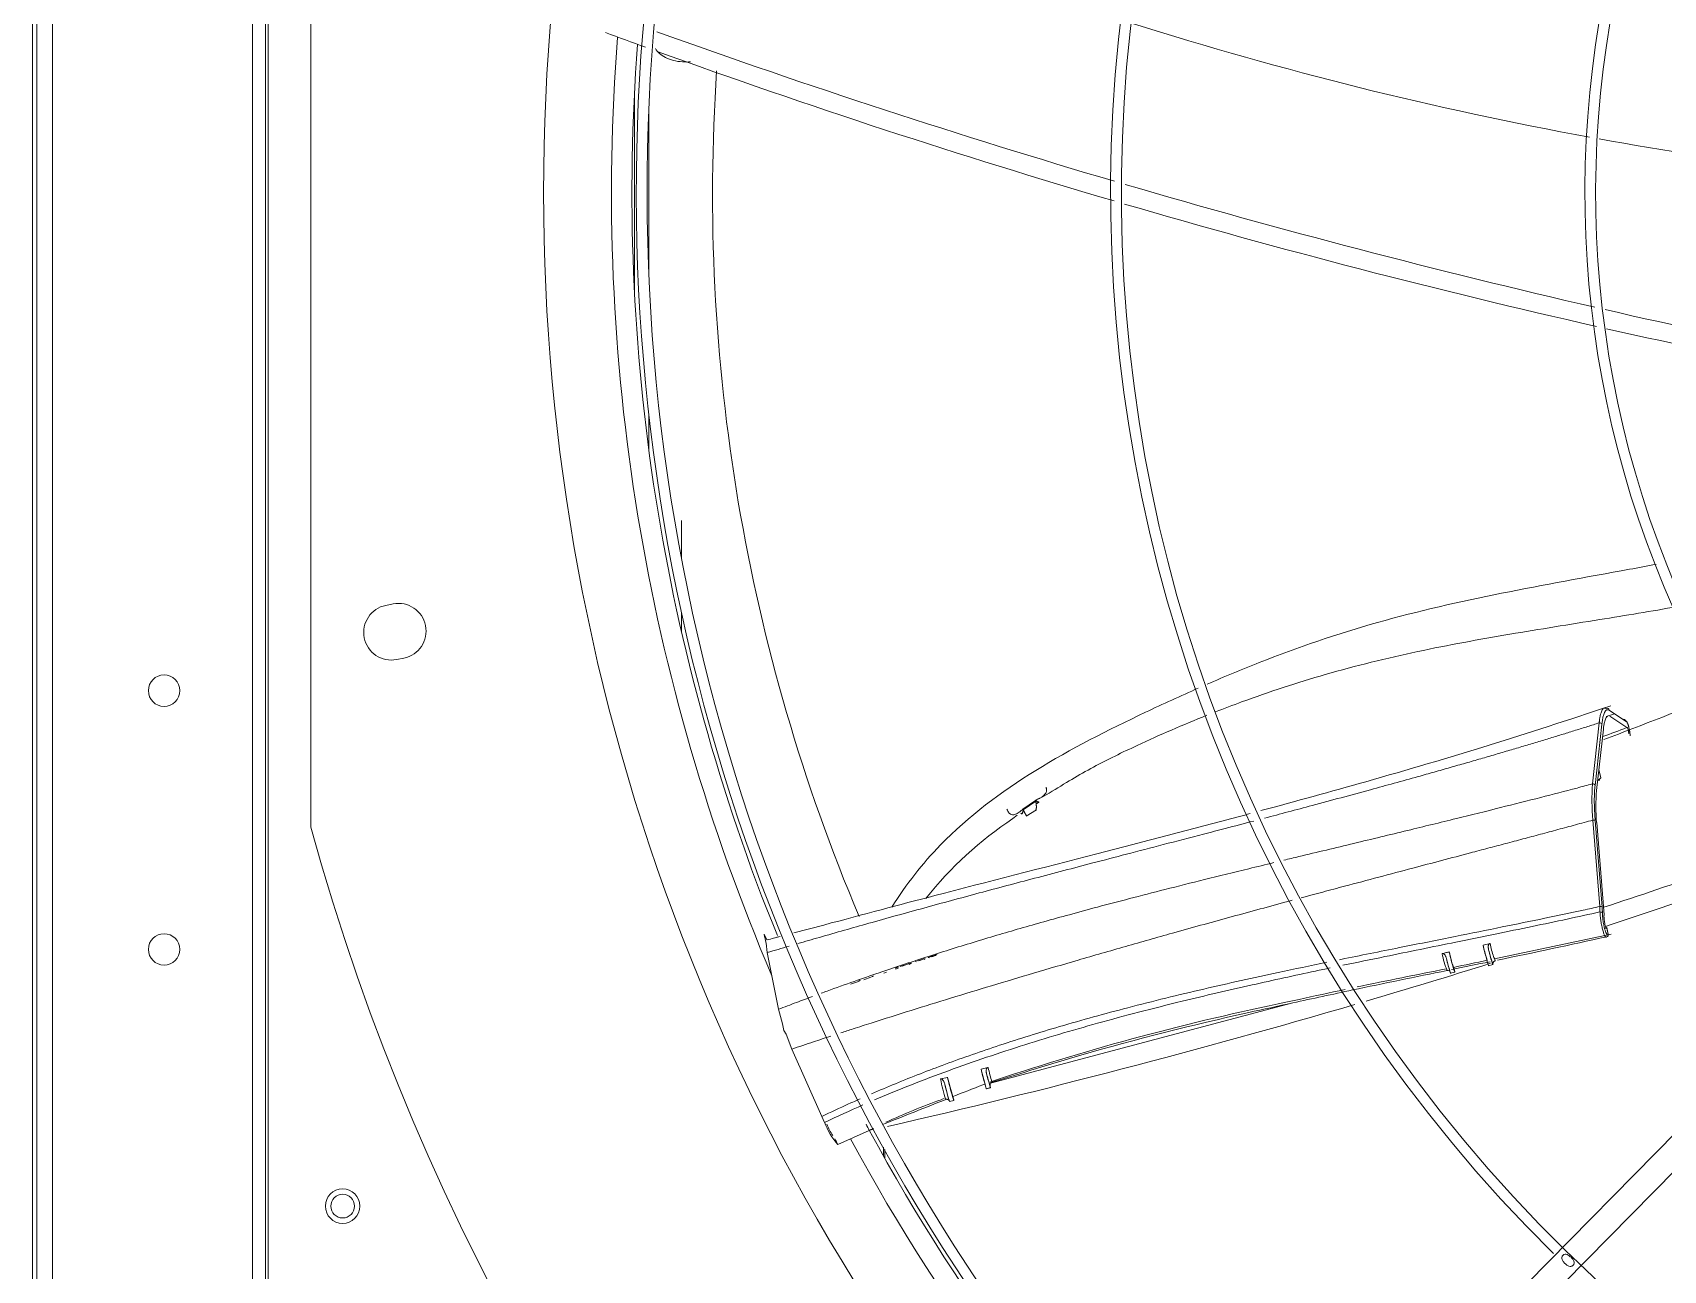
# Model space of a CAD drawing. Header units: millimetres. Extents: x 113490 to 142599, y -20467 to 115.
# Drawn here: x 127127.2 to 127505.5, y -10538.9 to -10251.9 of the extents above; entities that cross this region are included whole.
import ezdxf

# ---------------------------------------------------------------- set-up
doc = ezdxf.new("R2010")
doc.units = ezdxf.units.MM
doc.layers.add('DV3_0', color=7, linetype='Continuous')

msp = doc.modelspace()

# ---------------------------------------------------------------- linework, layer by layer
at = {"layer": 'DV3_0', "color": 7, "linetype": 'Continuous', "lineweight": 15}
for p, q in [((127127.24, -11906.49), (127127.24, -9742.49)), ((127128.24, -11906.49), (127128.24, -9742.49)), ((127178.24, -11847.85), (127178.24, -9857.26)), ((127181.24, -11847.85), (127181.24, -9857.26)), ((127191.74, -10141.82), (127191.74, -10436.16)), ((127709.2, -10303.23), (127375.6, -10641.53)), ((127376.45, -10649.21), (127714.11, -10306.79)), ((127277.75, -10373.84), (127277.75, -10365.07)), ((127210.85, -10384.38), (127209.19, -10384.72)), ((127277.75, -10390.9), (127277.75, -10386.32)), ((127211.68, -10397.27), (127213.35, -10396.94)), ((127494.13, -10409.84), (127492.17, -10410.47)), ((127492.85, -10408.98), (127496.64, -10411.54)), ((127496.97, -10413.07), (127493.04, -10410.39)), ((127496.45, -10411.22), (127496.45, -10411.22)), ((127491.54, -10413.4), (127489.96, -10427.62)), ((127490.98, -10424.66), (127490.49, -10422.83)), ((127359.82, -10429.95), (127356.93, -10431.95)), ((127361.59, -10429.06), (127362.98, -10428.25)), ((127354.6, -10434.13), (127355.57, -10433.37)), ((127356.93, -10431.95), (127357, -10432.09)), ((127357.63, -10433.58), (127360.05, -10432.1)), ((127489.98, -10435.04), (127491.7, -10456.45)), ((127296.88, -10460.96), (127297.52, -10462.29)), ((127310.72, -10458.82), (127303.81, -10460.64)), ((127466.29, -10466.66), (127493.31, -10460.98)), ((127492.67, -10460.96), (127492.3, -10459.37)), ((127297.33, -10463.02), (127297.62, -10465.21)), ((127297.62, -10462.27), (127297.52, -10462.29)), ((127300.59, -10461.49), (127299.4, -10461.81)), ((127454.82, -10465.28), (127455.79, -10465.04)), ((127455.8, -10465.09), (127454.82, -10465.28)), ((127455.8, -10465.09), (127455.79, -10465.04)), ((127463.66, -10463.53), (127465.28, -10463.08)), ((127297.62, -10465.21), (127298.71, -10470.62)), ((127327.91, -10468.6), (127327.29, -10468.8)), ((127327.36, -10469.06), (127327.98, -10468.86)), ((127327.98, -10468.86), (127327.85, -10468.4)), ((127330.13, -10467.88), (127328.47, -10468.42)), ((127330.14, -10467.93), (127328.89, -10468.34)), ((127330.47, -10467.73), (127330.13, -10467.88)), ((127330.41, -10467.81), (127330.14, -10467.93)), ((127330.6, -10467.67), (127330.41, -10467.81)), ((127330.54, -10467.99), (127330.8, -10467.84)), ((127330.8, -10467.84), (127331.04, -10467.61)), ((127331.94, -10467.32), (127332.26, -10467.37)), ((127332.98, -10466.97), (127332.49, -10467.09)), ((127332.94, -10467.08), (127332.58, -10467.16)), ((127333.21, -10466.99), (127332.94, -10467.08)), ((127333.26, -10466.88), (127332.98, -10466.97)), ((127333.55, -10466.85), (127333.21, -10466.99)), ((127333.67, -10466.71), (127333.26, -10466.88)), ((127333.74, -10466.71), (127333.55, -10466.85)), ((127333.85, -10466.57), (127333.74, -10466.71)), ((127334, -10466.82), (127334.24, -10466.59)), ((127334.9, -10466.24), (127335, -10466.35)), ((127335, -10466.35), (127335.32, -10466.4)), ((127335.41, -10466.19), (127335.24, -10466.13)), ((127335.55, -10466.12), (127335.28, -10466.14)), ((127336.05, -10466), (127335.55, -10466.12)), ((127336, -10466.11), (127335.64, -10466.19)), ((127336.28, -10466.03), (127336, -10466.11)), ((127336.32, -10465.91), (127336.05, -10466)), ((127336.61, -10465.88), (127336.28, -10466.03)), ((127336.73, -10465.75), (127336.32, -10465.91)), ((127336.8, -10465.75), (127336.61, -10465.88)), ((127336.99, -10465.59), (127336.73, -10465.75)), ((127454.13, -10465.47), (127454.82, -10465.28)), ((127464.93, -10468.26), (127465.9, -10468.01)), ((127298.71, -10470.62), (127300.23, -10478.36)), ((127316.89, -10472.55), (127318.55, -10471.99)), ((127318.55, -10471.99), (127318.89, -10471.83)), ((127318.89, -10471.83), (127319.14, -10471.63)), ((127320.01, -10471.5), (127321.67, -10470.94)), ((127321.67, -10470.94), (127322.01, -10470.79)), ((127322.01, -10470.79), (127322.25, -10470.59)), ((127324.65, -10469.95), (127325.27, -10469.74)), ((127456.09, -10470.02), (127457.06, -10469.78)), ((127418.26, -10476.66), (127420.99, -10476.07)), ((127300.23, -10478.36), (127301.13, -10481.7)), ((127419.48, -10476.85), (127349.36, -10495.45)), ((127301.13, -10481.7), (127301.46, -10483.25)), ((127301.46, -10483.25), (127301.97, -10484.15)), ((127301.97, -10484.15), (127303.34, -10487.58)), ((127303.34, -10487.58), (127310.31, -10503.2)), ((127337.79, -10494.51), (127339.44, -10494.14)), ((127347.21, -10492.27), (127348.74, -10491.88)), ((127347.21, -10492.27), (127348.86, -10491.89)), ((127349.42, -10495.2), (127350.82, -10494.7)), ((127337.99, -10499.31), (127338.65, -10499.08)), ((127340.87, -10499.39), (127340.66, -10498.6)), ((127347.63, -10495.88), (127348.09, -10495.73)), ((127348.16, -10495.74), (127347.63, -10495.88)), ((127348.44, -10496.8), (127349.41, -10496.56)), ((127348.45, -10496.77), (127349.41, -10496.53)), ((127349.41, -10496.53), (127349.32, -10496.17)), ((127339.91, -10499.73), (127339.89, -10499.64)), ((127339.91, -10499.76), (127340.88, -10499.52)), ((127310.31, -10503.2), (127310.91, -10504.57)), ((127314.01, -10509.72), (127321.28, -10506.43)), ((127322.24, -10506.1), (127322.18, -10506.02)), ((127324.56, -10512.38), (127324.56, -10510.33)), ((127324.86, -10510.87), (127324.86, -10512.92))]:
    msp.add_line(p, q, dxfattribs=at)
at = {"layer": 'DV3_0', "color": 7, "linetype": 'Continuous', "lineweight": 20}
for p, q in [((127131.84, -11903.49), (127131.84, -9745.49)), ((127181.84, -11862.07), (127181.84, -9845.59)), ((127266.84, -10312.52), (127266.84, -10265.47)), ((127270.16, -10308.64), (127270.16, -10269.34)), ((127270.16, -10348.76), (127270.16, -10340.56)), ((127489.02, -10426.11), (127490.58, -10411.96)), ((127489.62, -10426.45), (127491.19, -10412.28)), ((127359.9, -10430.09), (127357, -10432.09)), ((127490.71, -10454.54), (127489.11, -10434.5)), ((127491.24, -10454.65), (127489.64, -10434.61)), ((127490.75, -10455.8), (127490.71, -10454.54)), ((127492.67, -10461), (127492.34, -10459.58))]:
    msp.add_line(p, q, dxfattribs=at)
at = {"layer": 'DV3_0', "color": 7, "linetype": 'Continuous', "lineweight": 15}
for centre, radius in [((127157.74, -10404.49), 3.65), ((127157.74, -10464.49), 3.65), ((127199.13, -10523.99), 4), ((127199.15, -10523.99), 2.75)]:
    msp.add_circle(centre, radius, dxfattribs=at)
for centre, radius, start, end in [((127723.24, -10288.99), 477.5, 136.9802, 223.0198), ((127723.24, -10288.99), 456, 136.2282, 225.3442), ((127723.24, -10288.99), 453.5, 135.9912, 225.5589), ((127723.24, -10288.99), 343.5, 135.6595, 225.6229), ((127723.24, -10288.99), 346, 136.506, 225.3203), ((127723.24, -10288.99), 236, 136.9648, 225.2631), ((127723.24, -10288.99), 233.5, 136.5342, 225.7814), ((127897, -8524.72), 1840.9, 249.75902, 250.0659), ((127921.03, -8443.29), 1921.39, 250.25788, 253.58726), ((127645.5, -9418.2), 872.25, 252.43948, 259.62023), ((127723.24, -10288.99), 457, 175.6931, 202.1465), ((127897, -8524.72), 1840.9, 250.1557, 253.62673), ((127645.5, -9418.2), 872.25, 259.76861, 265.86893), ((127921.03, -8443.29), 1921.39, 253.66402, 257.02308), ((127897, -8524.72), 1840.9, 253.70468, 257.22546), ((127921.03, -8443.29), 1921.39, 257.09501, 260.12283), ((127897, -8524.72), 1840.9, 257.29812, 260.49472), ((127210.43, -10390.99), 6.4, 101.25, 281.25), ((127212.1, -10390.66), 6.4, 281.25, 101.25), ((127187.11, -9598.83), 871.89, 290.44342, 292.33228), ((127151.74, -9495.14), 980.7, 290.2634, 290.61082), ((127349.32, -10436.47), 12.36, 31.0863, 31.8376), ((127529.03, -10431.21), 39.24, 174.7559, 185.6061), ((127402.21, -10506.14), 86.33, 123.4772, 141.7283), ((127723.24, -10288.99), 551.5, 195.4775, 254.5225), ((126892.22, -8630.77), 1919.9, 288.19223, 289.74418), ((126912.8, -8701.02), 1851.09, 288.2337, 289.91843), ((127492.18, -10461.07), 0.5, 330.9289, 12.9262), ((127478.25, -10460.88), 22.84, 190.619, 201.0388), ((127487.4, -10458.93), 24.19, 190.9795, 199.6375), ((127481.1, -10460.62), 16.01, 188.8273, 200.2081), ((127076.02, -8580.69), 1926.37, 281.7096, 282.47942), ((126912.8, -8701.02), 1851.09, 286.43453, 287.3688), ((127479.62, -10460.1), 26.05, 191.8874, 200.9495), ((127076.02, -8580.69), 1926.37, 281.38636, 281.65762), ((127308.24, -9734.57), 748.94, 281.43776, 282.05045), ((127466.61, -10467.8), 0.682, 100.6555, 179.6082), ((127758.75, -12015.93), 1576.47, 101.10452, 101.8727), ((127455.34, -10470.1), 0.775, 14.577, 74.918), ((126997, -8477.27), 2043.73, 281.93018, 282.32762), ((127758.75, -12015.93), 1576.47, 101.97651, 102.37149), ((126912.8, -8701.02), 1851.09, 282.88324, 286.35055), ((127535.64, -11050.51), 585.73, 101.56002, 108.39319), ((127200.84, -9504.34), 996.79, 282.07121, 282.67051), ((125515.22, -4404.5), 6361.01, 286.762242, 286.955844), ((127394.45, -10482.68), 57.87, 191.8004, 196.6527), ((127400.19, -10479.91), 62.39, 193.1783, 197.4298), ((127408.98, -10477.14), 63.6, 193.7672, 196.9844), ((127348.82, -10491.68), 0.217, 249.4082, 281.2988), ((127350.01, -10496.18), 0.98, 106.1831, 132.1162), ((127388.06, -10483.98), 50.66, 193.4884, 198.1214), ((127684.63, -11367.16), 934.19, 111.14595, 111.60499), ((127350.43, -10495.87), 1.15, 158.6355, 195.001), ((126214.24, -7694.95), 3021.46, 291.55519, 291.85481), ((127390.17, -10645.99), 155.68, 109.5835, 114.7067), ((127326.43, -10498.72), 16.59, 200.6412, 221.5271), ((127321.11, -10501.73), 10.18, 198.7545, 215.5358), ((127723.24, -10288.99), 457, 208.4298, 225.4011), ((127723.24, -10288.99), 464.96, 208.158, 208.3412), ((127723.24, -10288.99), 343.5, 225.9212, 315.6512), ((127723.24, -10288.99), 343.5, 225.6229, 225.9212)]:
    msp.add_arc(centre, radius, start, end, dxfattribs=at)
at = {"layer": 'DV3_0', "color": 7, "linetype": 'Continuous', "lineweight": 20}
for centre, radius, start, end in [((127723.24, -10288.99), 461.75, 175.5375, 203.1631), ((127714.56, -10289.32), 429.63, 176.1966, 202.9452), ((127534.26, -10429.81), 45.39, 175.3182, 185.9265), ((127471.38, -10456.28), 19.93, 0.7189, 4.7029), ((127502.95, -10455.44), 39.1, 193.4878, 198.6422), ((127488.8, -10458.61), 34.61, 193.3187, 199.0477), ((127481.1, -10460.62), 16.01, 200.2081, 203.8309), ((128365.95, -14954.12), 4576.28, 101.47805, 101.75882), ((127559.85, -11152.32), 689.87, 102.60617, 105.9473), ((127389.93, -10482.88), 42.73, 194.0223, 198.1249), ((127404.62, -10479.05), 57.22, 192.9705, 196.4331), ((127721.82, -10290.4), 455.08, 208.1401, 208.34), ((127723.24, -10288.99), 461.75, 208.3699, 225.4011)]:
    msp.add_arc(centre, radius, start, end, dxfattribs=at)
for centre, major_axis, ratio, start_param, end_param in [((127490.71, -10412.35), (-0.498, 0.049), 0.805706, 3.450205, 5.061922), ((127494.94, -10425.51), (2.47, -16.6), 0.179754, 3.019318, 3.763452), ((127492.37, -10409.06), (-0.218, -0.45), 0.976139, 2.165143, 3.931409), ((127496.02, -10406.26), (0.83, -5.36), 0.179908, -0.200081, -0.039458), ((127489.13, -10426.52), (-0.496, 0.063), 0.833159, 3.472934, 5.046604), ((127490.76, -10454.72), (-0.498, -0.04), 0.37387, 3.336805, 4.768335), ((127490.82, -10456.11), (-0.5, -0.005), 0.617283, 3.372309, 4.844377), ((127492.18, -10461.07), (-0.437, 0.243), 0.958352, 3.141576, 3.823082), ((127492.18, -10461.07), (-0.487, -0.112), 0.366919, 2.946969, 3.140847), ((127455.44, -10470.03), (0.698, 0.05), 0.984426, 1.359553, 1.70257)]:
    msp.add_ellipse(centre, major_axis=major_axis, ratio=ratio, start_param=start_param, end_param=end_param, dxfattribs=at)
at = {"layer": 'DV3_0', "color": 7, "linetype": 'Continuous', "lineweight": 15}
for centre, major_axis, ratio, start_param, end_param in [((127496.16, -10411.62), (-0.319, -0.385), 0.964026, 2.39814, 4.055708), ((126211.16, -10939.67), (1052.8, 567.59), 0.529579, -0.151955, -0.148725), ((127492.18, -10461.07), (-0.437, 0.243), 0.958352, 2.27676, 3.141576), ((127456.32, -10466.87), (-0.74, 2.91), 0.031385, 0.880663, 3.86689), ((127464.19, -10465.35), (-0.74, 2.91), 0.031385, 0.886622, 3.141596), ((127465.16, -10465.11), (-0.74, 2.91), 0.031385, 1.37262, 3.36681), ((127455.36, -10467.12), (-0.74, 2.91), 0.031385, 1.377637, 3.141593), ((127340.07, -10496.32), (-0.81, 3.2), 0.031385, 0.813261, 3.41258), ((127347.7, -10493.89), (-0.74, 2.91), 0.031385, 0.97146, 3.141593), ((127348.67, -10493.65), (-0.74, 2.91), 0.031385, 1.418641, 3.277547), ((127339.1, -10496.56), (-0.81, 3.2), 0.031385, 1.319686, 3.141593)]:
    msp.add_ellipse(centre, major_axis=major_axis, ratio=ratio, start_param=start_param, end_param=end_param, dxfattribs=at)
for points, knots in [([(127279.85, -10258.71), (127279.21, -10258.76), (127278.57, -10258.76), (127276.5, -10258.61), (127275.14, -10258.26), (127272.94, -10257.17), (127272.1, -10256.42), (127271.71, -10255.59)], [0.3920382, 0.3920382, 0.3920382, 0.3920382, 0.5, 0.5, 0.75, 0.75, 1, 1, 1, 1]), ([(127503.81, -10375.21), (127501.72, -10375.6), (127499.64, -10375.98), (127487.59, -10378.17), (127477.71, -10379.94), (127458.18, -10383.88), (127448.56, -10386.04), (127429.8, -10391.32), (127420.68, -10394.47), (127407.67, -10399.59), (127403.63, -10401.26), (127399.63, -10403)], [0.0988758, 0.0988758, 0.0988758, 0.0988758, 0.125, 0.125, 0.25, 0.25, 0.375, 0.375, 0.5, 0.5, 0.5569003, 0.5569003, 0.5569003, 0.5569003]), ([(127401.56, -10409.41), (127403.58, -10408.62), (127411.98, -10405.44), (127427.51, -10400.34), (127448.31, -10395.23), (127469.65, -10391.37), (127489.6, -10388.2), (127502.74, -10386.07), (127508.58, -10385.01)], [0.2428611, 0.2428611, 0.2428611, 0.2428611, 0.2795611, 0.3948142, 0.5195556, 0.6421753, 0.7617357, 0.8637565, 0.8637565, 0.8637565, 0.8637565]), ([(127397.59, -10403.9), (127393.48, -10405.71), (127389.4, -10407.58), (127376.63, -10413.63), (127367.98, -10417.98), (127351.82, -10427.96), (127344.3, -10433.6), (127333.6, -10444.6), (127329.8, -10449.37), (127326.54, -10454.66)], [0.5665409, 0.5665409, 0.5665409, 0.5665409, 0.625, 0.625, 0.75, 0.75, 0.875, 0.875, 0.9567536, 0.9567536, 0.9567536, 0.9567536]), ([(127493.28, -10408.01), (127482.96, -10411.42), (127465.49, -10417.17), (127437.86, -10425.26), (127420.2, -10430.13), (127412.12, -10432.31)], [0, 0, 0, 0, 0.1564497, 0.3139341, 0.4468591, 0.4468591, 0.4468591, 0.4468591]), ([(127362.98, -10428.25), (127366.72, -10425.96), (127372.86, -10422.23), (127382.65, -10417.5), (127391.4, -10413.55), (127396.81, -10411.3), (127399.56, -10410.2)], [0, 0, 0, 0, 0.0674341, 0.1313492, 0.1805317, 0.2307038, 0.2307038, 0.2307038, 0.2307038]), ([(127492.58, -10410.36), (127492.56, -10410.37), (127492.47, -10410.41), (127492.3, -10410.55), (127492.1, -10410.86), (127491.92, -10411.31), (127491.79, -10411.75), (127491.71, -10412.16), (127491.65, -10412.47), (127491.59, -10412.89), (127491.56, -10413.22), (127491.54, -10413.4)], [0.2206589, 0.2206589, 0.2206589, 0.2206589, 0.2457421, 0.3663177, 0.4945423, 0.6134411, 0.7461812, 0.7911285, 0.8485935, 0.918337, 1, 1, 1, 1]), ([(127491.7, -10408.55), (127491.72, -10408.54), (127491.8, -10408.51), (127491.92, -10408.5), (127492.06, -10408.52), (127492.16, -10408.57), (127492.21, -10408.59)], [0.7789943, 0.7789943, 0.7789943, 0.7789943, 0.8174029, 0.8795263, 0.9404048, 1, 1, 1, 1]), ([(127496.81, -10411.62), (127496.83, -10411.63), (127496.88, -10411.64), (127496.95, -10411.7), (127497.02, -10411.8), (127497.08, -10411.92), (127497.15, -10412.06), (127497.21, -10412.2), (127497.26, -10412.35), (127497.3, -10412.5), (127497.35, -10412.64), (127497.39, -10412.78), (127497.43, -10412.94), (127497.47, -10413.13), (127497.52, -10413.34), (127497.57, -10413.59), (127497.61, -10413.85), (127497.66, -10414.12), (127497.7, -10414.38), (127497.73, -10414.66), (127497.75, -10414.84), (127497.76, -10414.94)], [0, 0, 0, 0, 0.070656, 0.138985, 0.205034, 0.267514, 0.324952, 0.376491, 0.422024, 0.462559, 0.49991, 0.536192, 0.5739, 0.615856, 0.664062, 0.718193, 0.775155, 0.831278, 0.884322, 0.938551, 1, 1, 1, 1]), ([(127497.45, -10414.52), (127497.44, -10414.47), (127497.43, -10414.37), (127497.41, -10414.23), (127497.39, -10414.08), (127497.37, -10413.95), (127497.34, -10413.77), (127497.29, -10413.57), (127497.23, -10413.35), (127497.18, -10413.22), (127497.13, -10413.13), (127497.1, -10413.08), (127497.06, -10413.05), (127497.03, -10413.03), (127497, -10413.04), (127496.98, -10413.06), (127496.97, -10413.07)], [0, 0, 0, 0, 0.061484, 0.120759, 0.17791, 0.233099, 0.286578, 0.387652, 0.494958, 0.599985, 0.656741, 0.717347, 0.789284, 0.851454, 0.928238, 1, 1, 1, 1]), ([(127362.28, -10426.89), (127362.3, -10426.94), (127362.32, -10427.03), (127362.35, -10427.16), (127362.38, -10427.29), (127362.39, -10427.41), (127362.39, -10427.53), (127362.39, -10427.64), (127362.38, -10427.8), (127362.33, -10428.01), (127362.19, -10428.3), (127361.94, -10428.63), (127361.53, -10428.99), (127361.11, -10429.26), (127360.74, -10429.46), (127360.48, -10429.59), (127360.27, -10429.69), (127360.11, -10429.77), (127360.03, -10429.81), (127359.96, -10429.85), (127359.88, -10429.9), (127359.84, -10429.93), (127359.82, -10429.95)], [0, 0, 0, 0, 0.032328, 0.063073, 0.092245, 0.119888, 0.146068, 0.170876, 0.194414, 0.256978, 0.319523, 0.419318, 0.545451, 0.702088, 0.765789, 0.831971, 0.904287, 0.924636, 0.944337, 0.963782, 0.98257, 1, 1, 1, 1]), ([(127490.96, -10424.58), (127490.98, -10424.67), (127490.9, -10424.83), (127490.62, -10425.03), (127490.43, -10425.1), (127490.32, -10425.14)], [0.5009267, 0.5009267, 0.5009267, 0.5009267, 0.7479007, 0.8535179, 1, 1, 1, 1]), ([(127490.34, -10425.1), (127490.37, -10425.09), (127490.44, -10425.07), (127490.53, -10425.07), (127490.58, -10425.09), (127490.61, -10425.11), (127490.62, -10425.13), (127490.63, -10425.16), (127490.61, -10425.19), (127490.58, -10425.24), (127490.5, -10425.29), (127490.43, -10425.32), (127490.4, -10425.33)], [0, 0, 0, 0, 0.124634, 0.249634, 0.374563, 0.424786, 0.500012, 0.562745, 0.625486, 0.750415, 0.875412, 1, 1, 1, 1]), ([(127359.9, -10430.09), (127359.91, -10430.16), (127359.93, -10430.31), (127359.96, -10430.52), (127359.98, -10430.73), (127360, -10430.92), (127360.02, -10431.11), (127360.03, -10431.29), (127360.03, -10431.46), (127360.03, -10431.61), (127360.02, -10431.75), (127360, -10431.88), (127359.98, -10431.99), (127359.95, -10432.08), (127359.91, -10432.16), (127359.86, -10432.22), (127359.82, -10432.24), (127359.8, -10432.25)], [0, 0, 0, 0, 0.0319985, 0.0644103, 0.0972083, 0.1303695, 0.1638756, 0.1977141, 0.2318782, 0.2663682, 0.3011914, 0.3363627, 0.3719057, 0.4078521, 0.444243, 0.4811279, 0.5185658, 0.5185658, 0.5185658, 0.5185658]), ([(127360.51, -10430.17), (127360.55, -10430.21), (127360.61, -10430.29), (127360.65, -10430.41), (127360.6, -10430.44), (127360.46, -10430.37), (127360.32, -10430.27), (127360.17, -10430.15), (127360.05, -10430.07), (127359.98, -10430.05), (127359.93, -10430.06), (127359.91, -10430.08), (127359.9, -10430.09)], [0, 0, 0, 0, 0.126378, 0.21914, 0.466092, 0.602057, 0.745168, 0.891066, 0.957479, 0.981985, 0.99081, 1, 1, 1, 1]), ([(127360.51, -10430.17), (127360.51, -10430.2), (127360.5, -10430.26), (127360.48, -10430.34), (127360.46, -10430.4), (127360.43, -10430.46), (127360.4, -10430.51), (127360.37, -10430.55), (127360.33, -10430.58), (127360.29, -10430.6), (127360.25, -10430.61), (127360.2, -10430.62), (127360.15, -10430.61), (127360.1, -10430.6), (127360.04, -10430.57), (127359.99, -10430.55), (127359.96, -10430.53)], [0, 0, 0, 0, 0.0396478, 0.0788683, 0.1176969, 0.1561688, 0.1943187, 0.232181, 0.2697894, 0.3071769, 0.3443762, 0.3814187, 0.4183352, 0.4551558, 0.4919094, 0.5415641, 0.5415641, 0.5415641, 0.5415641]), ([(127409.61, -10432.98), (127408.79, -10433.21), (127396.99, -10436.37), (127372.71, -10442.7), (127339.78, -10451.09), (127320.15, -10456.31), (127310.72, -10458.82)], [0.4606216, 0.4606216, 0.4606216, 0.4606216, 0.474258, 0.6546603, 0.8594124, 1, 1, 1, 1]), ([(127356.93, -10431.95), (127356.87, -10431.99), (127356.72, -10432.1), (127356.42, -10432.34), (127356.05, -10432.65), (127355.51, -10433.01), (127354.9, -10433.31), (127354.19, -10433.26), (127353.57, -10432.79), (127353.35, -10432.3), (127353.22, -10432)], [0, 0, 0, 0, 0.04318, 0.110156, 0.237581, 0.354066, 0.528948, 0.673893, 0.807982, 1, 1, 1, 1]), ([(127357, -10432.09), (127356.99, -10432.1), (127356.96, -10432.14), (127356.95, -10432.19), (127356.93, -10432.27), (127356.92, -10432.36), (127356.9, -10432.49), (127356.88, -10432.67), (127356.82, -10432.85), (127356.73, -10433.02), (127356.57, -10433.1), (127356.48, -10432.94), (127356.44, -10432.87)], [0, 0, 0, 0, 0.012152, 0.036167, 0.072819, 0.121928, 0.182541, 0.276734, 0.444448, 0.565014, 0.79299, 1, 1, 1, 1]), ([(127356.44, -10432.87), (127356.44, -10432.87), (127356.45, -10432.89), (127356.47, -10432.92), (127356.49, -10432.94), (127356.51, -10432.97), (127356.52, -10432.99), (127356.53, -10432.99)], [0, 0, 0, 0, 0.0162808, 0.0362064, 0.0597339, 0.0868175, 0.1174109, 0.1174109, 0.1174109, 0.1174109]), ([(127357, -10432.09), (127357.02, -10432.15), (127357.08, -10432.27), (127357.16, -10432.43), (127357.23, -10432.58), (127357.3, -10432.72), (127357.36, -10432.84), (127357.42, -10432.96), (127357.48, -10433.07), (127357.53, -10433.16), (127357.57, -10433.24), (127357.61, -10433.31), (127357.65, -10433.37), (127357.68, -10433.42), (127357.71, -10433.45), (127357.73, -10433.48), (127357.75, -10433.49), (127357.76, -10433.49), (127357.77, -10433.49), (127357.77, -10433.49)], [0, 0, 0, 0, 0.0318903, 0.0633931, 0.0945091, 0.1252398, 0.1555879, 0.1855574, 0.2151535, 0.2443828, 0.2732533, 0.3017752, 0.3299622, 0.3578293, 0.3853906, 0.4126604, 0.4396522, 0.4663794, 0.4748855, 0.4748855, 0.4748855, 0.4748855]), ([(127491.7, -10456.45), (127491.69, -10456.47), (127491.69, -10456.52), (127491.68, -10456.6), (127491.67, -10456.7), (127491.67, -10456.87), (127491.68, -10457.07), (127491.69, -10457.33), (127491.72, -10457.59), (127491.77, -10457.96), (127491.85, -10458.42), (127491.97, -10458.92), (127492.08, -10459.24), (127492.17, -10459.43), (127492.22, -10459.51), (127492.26, -10459.55), (127492.29, -10459.57), (127492.32, -10459.58), (127492.34, -10459.58), (127492.34, -10459.58)], [0, 0, 0, 0, 0.024695, 0.053782, 0.087879, 0.127694, 0.203988, 0.253847, 0.318526, 0.37839, 0.501334, 0.62403, 0.747508, 0.806312, 0.8729, 0.899948, 0.936287, 0.974327, 1, 1, 1, 1]), ([(127492.34, -10459.58), (127492.35, -10459.57), (127492.35, -10459.57), (127492.35, -10459.57), (127492.33, -10459.56), (127492.3, -10459.55), (127492.23, -10459.54), (127492.15, -10459.53), (127492.05, -10459.54), (127491.95, -10459.55), (127491.88, -10459.56), (127491.84, -10459.57)], [0, 0, 0, 0, 0.087092, 0.172213, 0.257026, 0.380631, 0.50268, 0.627614, 0.750237, 0.875771, 1, 1, 1, 1]), ([(127464.93, -10464.56), (127464.91, -10464.51), (127464.89, -10464.41), (127464.86, -10464.26), (127464.85, -10464.13), (127464.83, -10464), (127464.83, -10463.83), (127464.84, -10463.65), (127464.9, -10463.45), (127464.97, -10463.3), (127465.07, -10463.19), (127465.17, -10463.12), (127465.24, -10463.09), (127465.28, -10463.08)], [0, 0, 0, 0, 0.088851, 0.173568, 0.254282, 0.331144, 0.404329, 0.55088, 0.680167, 0.780153, 0.868435, 0.936175, 1, 1, 1, 1]), ([(127492.29, -10461.55), (127492.28, -10461.56), (127492.27, -10461.59), (127492.24, -10461.62), (127492.22, -10461.64), (127492.2, -10461.66), (127492.17, -10461.67), (127492.15, -10461.67), (127492.1, -10461.65), (127492.02, -10461.6), (127491.94, -10461.49), (127491.91, -10461.42)], [0, 0, 0, 0, 0.0206902, 0.0405381, 0.0595432, 0.0777058, 0.0950265, 0.1115061, 0.1271451, 0.1930185, 0.2534069, 0.2534069, 0.2534069, 0.2534069]), ([(127454.13, -10465.47), (127454.15, -10465.46), (127454.19, -10465.45), (127454.25, -10465.45), (127454.3, -10465.45), (127454.39, -10465.46), (127454.51, -10465.5), (127454.64, -10465.6), (127454.78, -10465.74), (127454.89, -10465.92), (127454.98, -10466.12), (127455.06, -10466.34), (127455.1, -10466.5), (127455.12, -10466.58)], [0, 0, 0, 0, 0.032379, 0.064877, 0.098196, 0.132989, 0.220633, 0.319533, 0.44843, 0.594641, 0.718998, 0.853852, 1, 1, 1, 1]), ([(127466.48, -10467.08), (127466.46, -10467.08), (127466.42, -10467.09), (127466.35, -10467.12), (127466.2, -10467.2), (127466.07, -10467.35), (127465.98, -10467.52), (127465.93, -10467.66), (127465.91, -10467.77), (127465.9, -10467.87), (127465.9, -10467.91), (127465.9, -10467.94)], [0, 0, 0, 0, 0.0308, 0.062191, 0.13033, 0.312414, 0.440895, 0.587725, 0.713605, 0.850761, 1, 1, 1, 1]), ([(127337.79, -10494.51), (127337.81, -10494.51), (127337.85, -10494.5), (127337.91, -10494.5), (127337.97, -10494.51), (127338.06, -10494.53), (127338.17, -10494.58), (127338.31, -10494.69), (127338.44, -10494.85), (127338.55, -10495.05), (127338.65, -10495.28), (127338.73, -10495.52), (127338.78, -10495.7), (127338.8, -10495.79)], [0, 0, 0, 0, 0.029358, 0.059261, 0.090527, 0.123873, 0.209457, 0.309205, 0.438254, 0.585956, 0.712395, 0.850229, 1, 1, 1, 1]), ([(127348.47, -10493.23), (127348.46, -10493.18), (127348.43, -10493.08), (127348.41, -10492.94), (127348.39, -10492.8), (127348.39, -10492.64), (127348.4, -10492.46), (127348.43, -10492.28), (127348.49, -10492.14), (127348.57, -10492.03), (127348.65, -10491.94), (127348.71, -10491.9), (127348.74, -10491.88)], [0, 0, 0, 0, 0.101988, 0.199112, 0.29162, 0.379801, 0.524136, 0.654838, 0.75935, 0.85428, 0.929517, 1, 1, 1, 1]), ([(127339, -10499.26), (127339.02, -10499.25), (127339.05, -10499.24), (127339.11, -10499.23), (127339.16, -10499.22), (127339.24, -10499.22), (127339.34, -10499.23), (127339.51, -10499.27), (127339.67, -10499.37), (127339.79, -10499.49), (127339.85, -10499.58), (127339.87, -10499.62), (127339.89, -10499.64)], [0, 0, 0, 0, 0.050319, 0.100915, 0.151856, 0.203202, 0.306476, 0.420612, 0.688125, 0.841016, 0.929395, 1, 1, 1, 1]), ([(127321.28, -10506.43), (127321.31, -10506.42), (127321.38, -10506.39), (127321.47, -10506.36), (127321.56, -10506.32), (127321.68, -10506.28), (127321.82, -10506.23), (127321.97, -10506.19), (127322.1, -10506.15), (127322.19, -10506.13), (127322.23, -10506.11), (127322.24, -10506.1), (127322.24, -10506.1), (127322.24, -10506.1)], [0, 0, 0, 0, 0.062517, 0.125211, 0.188491, 0.252013, 0.379928, 0.50779, 0.633992, 0.757648, 0.879107, 0.939522, 1, 1, 1, 1]), ([(127484.51, -10537.71), (127484.47, -10537.75), (127484.38, -10537.84), (127484.14, -10537.95), (127483.74, -10537.99), (127483.31, -10537.81), (127482.92, -10537.55), (127482.61, -10537.27), (127482.33, -10536.97), (127482.06, -10536.6), (127481.87, -10536.18), (127481.9, -10535.78), (127482.01, -10535.54), (127482.09, -10535.45), (127482.13, -10535.41)], [0, 0, 0, 0, 0.040471, 0.081926, 0.180876, 0.319892, 0.408079, 0.503208, 0.597701, 0.68481, 0.821378, 0.918632, 0.959731, 1, 1, 1, 1]), ([(127482.13, -10535.41), (127482.18, -10535.37), (127482.27, -10535.28), (127482.51, -10535.17), (127482.9, -10535.13), (127483.34, -10535.31), (127483.72, -10535.58), (127484.03, -10535.85), (127484.32, -10536.16), (127484.59, -10536.53), (127484.77, -10536.95), (127484.74, -10537.34), (127484.63, -10537.58), (127484.55, -10537.67), (127484.51, -10537.71)], [0, 0, 0, 0, 0.040443, 0.081793, 0.180216, 0.319289, 0.407802, 0.503208, 0.598506, 0.68594, 0.822069, 0.918689, 0.959722, 1, 1, 1, 1])]:
    msp.add_open_spline(points, degree=3, knots=knots, dxfattribs=at)
at = {"layer": 'DV3_0', "color": 7, "linetype": 'Continuous', "lineweight": 20}
for points, knots in [([(127490.58, -10411.96), (127489.67, -10412.24), (127487.84, -10412.82), (127485.05, -10413.69), (127482.17, -10414.59), (127479.2, -10415.49), (127476.15, -10416.42), (127473.01, -10417.36), (127469.78, -10418.32), (127466.46, -10419.3), (127463.05, -10420.29), (127459.55, -10421.3), (127455.96, -10422.32), (127452.29, -10423.37), (127446.13, -10425.09), (127436.69, -10427.7), (127424.81, -10430.91), (127416.61, -10433.08), (127412.92, -10434.06)], [0, 0, 0, 0, 0.014183, 0.0288022, 0.0438596, 0.0593574, 0.0752979, 0.0916834, 0.108516, 0.1257975, 0.14353, 0.1617153, 0.1803553, 0.199452, 0.2190068, 0.2761651, 0.3462044, 0.4033553, 0.4033553, 0.4033553, 0.4033553]), ([(127490.58, -10411.96), (127490.58, -10411.88), (127490.59, -10411.74), (127490.61, -10411.55), (127490.63, -10411.39), (127490.65, -10411.25), (127490.66, -10411.15), (127490.69, -10410.93), (127490.74, -10410.64), (127490.84, -10410.13), (127490.97, -10409.61), (127491.17, -10409.11), (127491.39, -10408.76), (127491.58, -10408.6), (127491.68, -10408.56), (127491.7, -10408.55)], [0, 0, 0, 0, 0.0298431, 0.0562608, 0.079214, 0.0986714, 0.1146082, 0.1270052, 0.1941541, 0.2536274, 0.3863546, 0.5051986, 0.6334618, 0.7540799, 0.7789943, 0.7789943, 0.7789943, 0.7789943]), ([(127489.02, -10426.11), (127487.82, -10426.43), (127483.82, -10427.49), (127476.72, -10429.33), (127467.39, -10431.68), (127457.1, -10434.23), (127445.76, -10436.99), (127433.58, -10439.92), (127424.01, -10442.22), (127418.6, -10443.52), (127417.45, -10443.8)], [0, 0, 0, 0, 0.0191542, 0.0640617, 0.113509, 0.1678338, 0.2276236, 0.293451, 0.3607122, 0.3789398, 0.3789398, 0.3789398, 0.3789398]), ([(127489.64, -10434.61), (127489.61, -10434.25), (127489.56, -10433.53), (127489.5, -10432.49), (127489.46, -10431.49), (127489.43, -10430.53), (127489.43, -10429.61), (127489.45, -10428.74), (127489.48, -10427.92), (127489.54, -10427.14), (127489.59, -10426.67), (127489.62, -10426.45)], [0, 0, 0, 0, 0.109418, 0.218488, 0.328111, 0.438, 0.54803, 0.65855, 0.771091, 0.885182, 1, 1, 1, 1]), ([(127410.44, -10434.71), (127408.24, -10435.29), (127404.35, -10436.31), (127397.36, -10438.13), (127389.7, -10440.12), (127381.17, -10442.34), (127371.21, -10444.94), (127359.84, -10447.92), (127346.75, -10451.4), (127333.94, -10454.87), (127323.51, -10457.76), (127315.46, -10460.04), (127309.96, -10461.61), (127306.35, -10462.66), (127304.68, -10463.14)], [0.4161929, 0.4161929, 0.4161929, 0.4161929, 0.4501907, 0.4764166, 0.5245765, 0.5686568, 0.6086149, 0.6787752, 0.7448018, 0.8115932, 0.8776529, 0.9069317, 0.9370804, 0.9632634, 0.9632634, 0.9632634, 0.9632634]), ([(127489.11, -10434.5), (127487.76, -10434.87), (127485.05, -10435.6), (127481, -10436.7), (127476.94, -10437.78), (127472.88, -10438.87), (127468.82, -10439.95), (127464.76, -10441.02), (127457.6, -10442.92), (127446.52, -10445.84), (127435.11, -10448.87), (127426.48, -10451.17), (127423.13, -10452.07), (127421.47, -10452.52)], [0, 0, 0, 0, 0.0217234, 0.0434514, 0.0651837, 0.0869197, 0.1086594, 0.1304026, 0.1521493, 0.2236007, 0.3082973, 0.3353966, 0.3621618, 0.3621618, 0.3621618, 0.3621618]), ([(127415.12, -10444.36), (127413.17, -10444.83), (127407.8, -10446.13), (127399.37, -10448.2), (127390.15, -10450.51), (127381.89, -10452.63), (127374.51, -10454.57), (127367.9, -10456.36), (127361.91, -10458.02), (127356.3, -10459.61), (127350.82, -10461.21), (127345.35, -10462.86), (127339.85, -10464.55), (127334.39, -10466.29), (127328.95, -10468.06), (127323.43, -10469.92), (127317.6, -10471.94), (127313.13, -10473.54), (127310.58, -10474.47), (127310.13, -10474.64)], [0.3911704, 0.3911704, 0.3911704, 0.3911704, 0.4219505, 0.4760424, 0.5241516, 0.5674854, 0.6062973, 0.6407511, 0.6718307, 0.7009715, 0.72961, 0.7586398, 0.7878647, 0.8169556, 0.8456389, 0.874599, 0.9053004, 0.9392274, 0.9465458, 0.9465458, 0.9465458, 0.9465458]), ([(127419.33, -10453.1), (127418.76, -10453.25), (127413.86, -10454.58), (127404.62, -10457.09), (127392.33, -10460.5), (127380.68, -10463.8), (127369.93, -10466.89), (127359.57, -10469.93), (127349.71, -10472.87), (127340.26, -10475.74), (127330.94, -10478.63), (127323.4, -10481.01), (127317.96, -10482.76), (127315.63, -10483.51), (127314.7, -10483.82)], [0.3735983, 0.3735983, 0.3735983, 0.3735983, 0.3827721, 0.4523653, 0.5223247, 0.580713, 0.6402671, 0.6958477, 0.7484166, 0.7999318, 0.8492257, 0.8999629, 0.9226776, 0.9379893, 0.9379893, 0.9379893, 0.9379893]), ([(127490.71, -10454.54), (127489.43, -10454.82), (127485.18, -10455.74), (127477.64, -10457.33), (127467.73, -10459.36), (127456.76, -10461.57), (127444.59, -10463.99), (127435.64, -10465.79), (127430.72, -10466.79), (127430.3, -10466.87)], [0, 0, 0, 0, 0.0210593, 0.0696993, 0.1235028, 0.183056, 0.2489584, 0.3224962, 0.3293416, 0.3293416, 0.3293416, 0.3293416]), ([(127490.75, -10455.8), (127488.22, -10456.35), (127482.98, -10457.5), (127474.87, -10459.2), (127466.26, -10460.98), (127454.88, -10463.3), (127443.1, -10465.68), (127434.36, -10467.49), (127431.1, -10468.17)], [0, 0, 0, 0, 0.0417012, 0.0860656, 0.1330959, 0.1827939, 0.2725774, 0.3260678, 0.3260678, 0.3260678, 0.3260678]), ([(127491.91, -10461.42), (127491.87, -10461.35), (127491.78, -10461.19), (127491.66, -10460.87), (127491.53, -10460.48), (127491.36, -10459.89), (127491.16, -10459.04), (127490.99, -10458.1), (127490.89, -10457.35), (127490.83, -10456.86), (127490.79, -10456.46), (127490.77, -10456.12), (127490.76, -10455.91), (127490.75, -10455.8)], [0.2534069, 0.2534069, 0.2534069, 0.2534069, 0.3175249, 0.3785502, 0.4412392, 0.5027172, 0.6254039, 0.7493043, 0.8107487, 0.8740286, 0.9140105, 0.9560016, 1, 1, 1, 1]), ([(127427.38, -10467.47), (127423.63, -10468.24), (127414.12, -10470.23), (127398.71, -10473.64), (127381.77, -10477.77), (127365.97, -10482.13), (127351.87, -10486.5), (127339.19, -10490.92), (127329.32, -10494.76), (127323.66, -10497.15), (127321.82, -10497.94)], [0.3452723, 0.3452723, 0.3452723, 0.3452723, 0.406586, 0.5009576, 0.5981454, 0.6857366, 0.7633916, 0.8342268, 0.9005803, 0.9325562, 0.9325562, 0.9325562, 0.9325562]), ([(127428.2, -10468.77), (127427.07, -10469.01), (127421.02, -10470.29), (127409.54, -10472.79), (127395.85, -10475.97), (127383.91, -10478.97), (127371.36, -10482.34), (127356.25, -10486.81), (127341.52, -10491.83), (127330.31, -10496.12), (127324.98, -10498.31), (127322.5, -10499.36)], [0.3419243, 0.3419243, 0.3419243, 0.3419243, 0.3606127, 0.4412254, 0.5306463, 0.5863802, 0.6389306, 0.739368, 0.8394667, 0.8887403, 0.9320126, 0.9320126, 0.9320126, 0.9320126]), ([(127308.11, -10475.38), (127306.87, -10475.84), (127304.24, -10476.83), (127301.61, -10477.83), (127300.23, -10478.36)], [0.95740736, 0.95740736, 0.95740736, 0.95740736, 0.97745289, 1, 1, 1, 1]), ([(127312.37, -10484.58), (127311.02, -10485.02), (127308.01, -10486.01), (127305, -10487.02), (127303.34, -10487.58)], [0.95067555, 0.95067555, 0.95067555, 0.95067555, 0.97269727, 1, 1, 1, 1]), ([(127319.14, -10499.11), (127318.26, -10499.51), (127315.3, -10500.83), (127312.36, -10502.21), (127310.31, -10503.2)], [0.94812441, 0.94812441, 0.94812441, 0.94812441, 0.96364208, 1, 1, 1, 1])]:
    msp.add_open_spline(points, degree=3, knots=knots, dxfattribs=at)
at = {"layer": 'DV3_0', "color": 7, "linetype": 'Continuous', "lineweight": 15}
msp.add_rational_spline([(127496.15, -10411.23), (127496.47, -10411.11), (127496.76, -10411.28), (127496.81, -10411.62)], [1.21852171348, 0.920082528787, 0.927331319704, 1.24026808623], degree=3, dxfattribs=at)
at = {"layer": 'DV3_0', "color": 7, "linetype": 'Continuous', "lineweight": 20}
msp.add_rational_spline([(127489.11, -10434.5), (127489.37, -10434.47), (127489.58, -10434.52), (127489.64, -10434.61)], [1.11446401249, 0.944538786466, 0.963807843942, 1.17227118492], degree=3, dxfattribs=at)
for points in [[(127492.67, -10461), (127492.65, -10461.03), (127492.61, -10461.08), (127492.55, -10461.11), (127492.48, -10461.1), (127492.41, -10461.05), (127492.33, -10460.96), (127492.25, -10460.83), (127492.17, -10460.67), (127492.08, -10460.47), (127492, -10460.24), (127491.92, -10459.99), (127491.83, -10459.7), (127491.75, -10459.4), (127491.68, -10459.08), (127491.61, -10458.74), (127491.55, -10458.39), (127491.49, -10458.04), (127491.44, -10457.68), (127491.39, -10457.33), (127491.36, -10456.98), (127491.33, -10456.65), (127491.31, -10456.33), (127491.31, -10456.13), (127491.31, -10456.03)], [(127300.59, -10461.48), (127299.6, -10461.74), (127298.61, -10462), (127297.62, -10462.27)], [(127302.67, -10463.73), (127300.99, -10464.22), (127299.31, -10464.72), (127297.62, -10465.21)], [(127319.8, -10500.53), (127316.82, -10501.84), (127313.86, -10503.21), (127310.91, -10504.57)]]:
    msp.add_open_spline(points, degree=3, dxfattribs=at)

doc.saveas('drawing.dxf')
